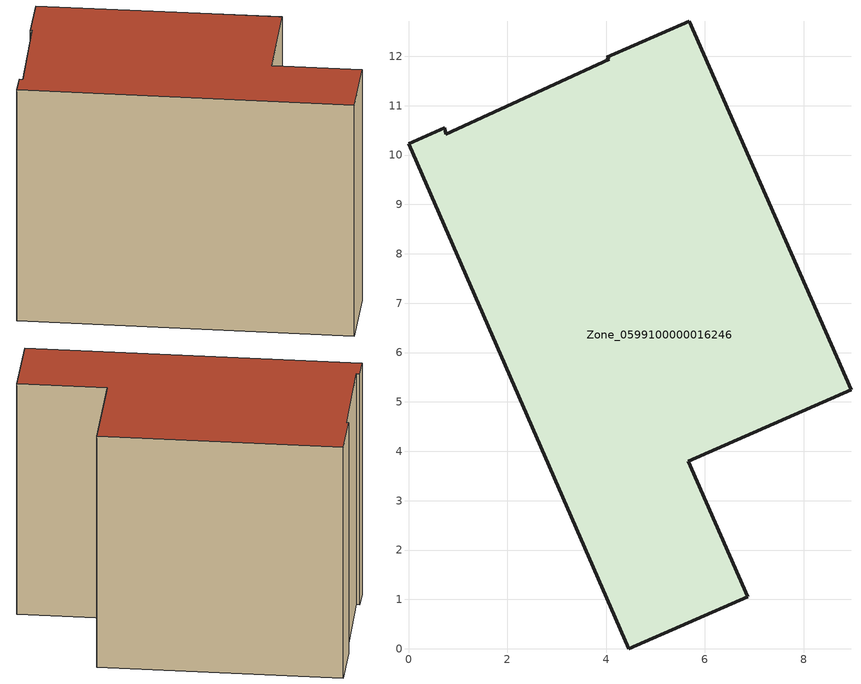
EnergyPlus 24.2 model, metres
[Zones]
Zone_0599100000016246
 floor ground (C_G): 4.06,11.94 4.01,11.98 5.69,12.71 8.96,5.25 5.67,3.8 6.87,1.05 4.46,0 0,10.23 0.73,10.55 0.76,10.43 z0
 wall outside (C_F): 8.96,5.25 5.69,12.71 4.01,11.98 4.06,11.94 0.76,10.43 0.73,10.55 0,10.23 4.46,0 6.87,1.05 5.67,3.8 8.96,5.25 z0:8.49
 roof outside (C_R): 4.01,11.98 4.06,11.94 0.76,10.43 0.73,10.55 0,10.23 4.46,0 6.87,1.05 5.67,3.8 8.96,5.25 5.69,12.71 z8.49
[BUILDING]
Pand.0599100000016246: North Axis=0; Terrain=City; Loads Convergence Tolerance Value=0.04; Temperature Convergence Tolerance Value=0.4; Solar Distribution=FullExterior; Maximum Number of Warmup Days=25; Minimum Number of Warmup Days=1
[Site:Location]
Rotterdam.The.Hague.AP_ZH_NLD Design_Conditions: Latitude=51.96; Longitude=4.45; Time Zone=1; Elevation=-4.5
[SITE:GROUNDTEMPERATURE:BUILDINGSURFACE]
18, 18, 18, 18, 18, 18, 18, 18, 18, 18, 18, 18
[MATERIAL] Thermal Absorptance=0.9; Solar Absorptance=0.7; Visible Absorptance=0.7
Name | Roughness | Thickness | Conductivity | Density | Specific Heat
G.TC.1975-1991 | MediumSmooth | 0.15 | 0.288461 | 540 | 1210
F.TC.1975-1991 | Rough | 0.3 | 0.230769 | 1920 | 840
R.TC.1975-1991 | MediumRough | 0.2 | 0.153846 | 1500 | 1000
[CONSTRUCTION]
C_G: G.TC.1975-1991
C_F: F.TC.1975-1991
C_R: R.TC.1975-1991
[ZONE]
Zone_0599100000016246: Type=1; Multiplier=1; Ceiling Height=Autocalculate; Volume=Autocalculate; Floor Area=autocalculate; Part of Total Floor Area=Yes
[ZONEINFILTRATION:DESIGNFLOWRATE]
Infil_Zone_0599100000016246: Zone or ZoneList or Space or SpaceList=Zone_0599100000016246; Schedule=AlwaysOn; Design Flow Rate Calculation Method=Flow/Area; Flow Rate per Floor Area=0.003; Constant Term Coefficient=1; Temperature Term Coefficient=0; Velocity Term Coefficient=0; Velocity Squared Term Coefficient=0
[HVACTEMPLATE:ZONE:IDEALLOADSAIRSYSTEM]
Zone_0599100000016246: Maximum Heating Supply Air Temperature=50; Minimum Cooling Supply Air Temperature=13; Maximum Heating Supply Air Humidity Ratio=0.0156; Minimum Cooling Supply Air Humidity Ratio=0.0077; Heating Limit=NoLimit; Cooling Limit=NoLimit; Dehumidification Control Type=ConstantSensibleHeatRatio; Cooling Sensible Heat Ratio=0.7; Dehumidification Setpoint=60; Humidification Control Type=None; Humidification Setpoint=30; Outdoor Air Method=None; Outdoor Air Flow Rate per Person=0.00944; Outdoor Air Flow Rate per Zone Floor Area=0; Outdoor Air Flow Rate per Zone=0; Demand Controlled Ventilation Type=None; Outdoor Air Economizer Type=NoEconomizer; Heat Recovery Type=None; Sensible Heat Recovery Effectiveness=0.7; Latent Heat Recovery Effectiveness=0.65
[ZONECONTROL:THERMOSTAT]
ThermostatControl_Zone_0599100000016246: Zone or ZoneList=Zone_0599100000016246; Control Type Schedule=DualSetpointControlType; Control 1=Thermostat_Zone_0599100000016246; Temperature Difference Between Cutout And Setpoint=0
[THERMOSTATSETPOINT:DUALSETPOINT]
Thermostat_Zone_0599100000016246: Heating Setpoint Temperature Schedule=HeatingSetpoint_Zone_0599100000016246; Cooling Setpoint Temperature Schedule=CoolingSetpoint_Zone_0599100000016246
[SCHEDULE:COMPACT]
HeatingSetpoint_Zone_0599100000016246: Through: 12/31, For: AllDays, Until: 24:00, 21
CoolingSetpoint_Zone_0599100000016246: Through: 12/31, For: AllDays, Until: 24:00, 24
DualSetpointControlType: Through: 12/31, For: AllDays, Until: 24:00, 4
AlwaysOn: Through: 12/31, For: AllDays, Until: 24:00, 1
